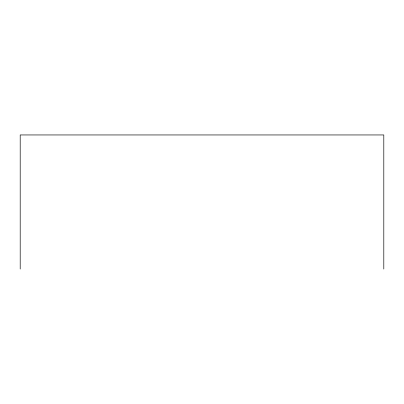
<?xml version="1.0" encoding="UTF-8"?>
<svg xmlns="http://www.w3.org/2000/svg" width="404" height="404" viewBox="0 0 404 404"><rect width="100%" height="100%" fill="white"/><g stroke="black" fill="none" stroke-linecap="round" stroke-linejoin="round"><path stroke-width="0.61" d="M383.8 269.049L383.8 134.951L20.2 134.951L20.2 269.049"/></g></svg>
